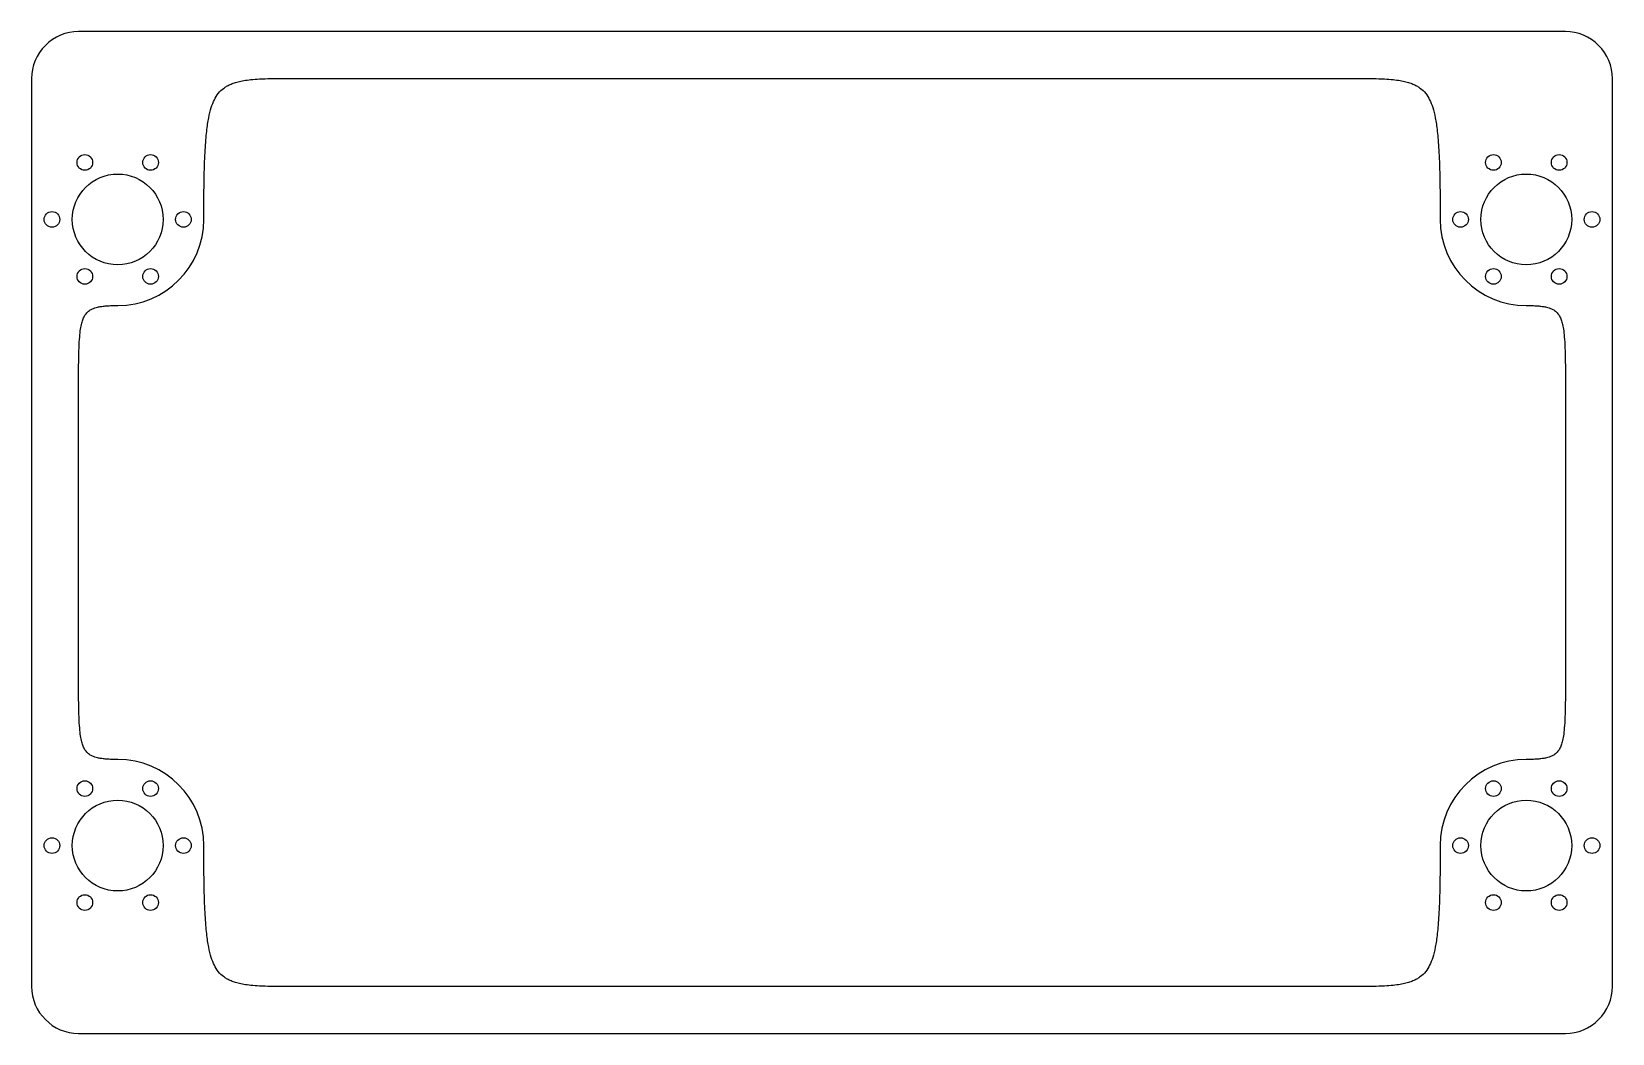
# Model space of a CAD drawing. Header units: millimetres. Extents: x -102 to 0, y -65 to 0.
import ezdxf

# ---------------------------------------------------------------- set-up
doc = ezdxf.new("R2010")
doc.units = ezdxf.units.MM
doc.layers.get('0').update_dxf_attribs({"linetype": 'CONTINUOUS'})

msp = doc.modelspace()

# ---------------------------------------------------------------- linework, layer by layer
for p, q in [((-86, -3.5), (-16, -3.5)), ((-98.5, -42.5), (-98.5, -22.5)), ((-3.5, -22.5), (-3.5, -42.5)), ((-16, -61.5), (-86, -61.5))]:
    msp.add_line(p, q)
msp.add_lwpolyline([(-0.5, -3.5, 0.414214), (-3.5, -0.5), (-98.5, -0.5, 0.414214), (-101.5, -3.5), (-101.5, -61.5, 0.414213), (-98.5, -64.5), (-3.5, -64.5, 0.414214), (-0.5, -61.5)], format="xyb", close=True)
for centre, radius in [((-98.1, -8.86), 0.5), ((-93.9, -8.86), 0.5), ((-8.1, -8.86), 0.5), ((-3.9, -8.86), 0.5), ((-96, -12.5), 2.9), ((-6, -12.5), 2.9), ((-100.2, -12.5), 0.5), ((-91.8, -12.5), 0.5), ((-10.2, -12.5), 0.5), ((-1.8, -12.5), 0.5), ((-98.1, -16.14), 0.5), ((-93.9, -16.14), 0.5), ((-8.1, -16.14), 0.5), ((-3.9, -16.14), 0.5), ((-98.1, -48.86), 0.5), ((-93.9, -48.86), 0.5), ((-8.1, -48.86), 0.5), ((-3.9, -48.86), 0.5), ((-96, -52.5), 2.9), ((-6, -52.5), 2.9), ((-100.2, -52.5), 0.5), ((-91.8, -52.5), 0.5), ((-10.2, -52.5), 0.5), ((-1.8, -52.5), 0.5), ((-98.1, -56.14), 0.5), ((-93.9, -56.14), 0.5), ((-8.1, -56.14), 0.5), ((-3.9, -56.14), 0.5)]:
    msp.add_circle(centre, radius)
for centre, start, end in [((-96, -12.5), 270, 360), ((-6, -12.5), 180, 270), ((-96, -52.5), 0, 90), ((-6, -52.5), 90, 180)]:
    msp.add_arc(centre, 5.5, start, end)
for points in [[(-90.5, -12.5), (-90.5, -3.5), (-86, -3.5)], [(-16, -3.5), (-11.5, -3.5), (-11.5, -12.5)], [(-98.5, -22.5), (-98.5, -18), (-96, -18)], [(-6, -18), (-3.5, -18), (-3.5, -22.5)], [(-96, -47), (-98.5, -47), (-98.5, -42.5)], [(-3.5, -42.5), (-3.5, -47), (-6, -47)], [(-86, -61.5), (-90.5, -61.5), (-90.5, -52.5)], [(-11.5, -52.5), (-11.5, -61.5), (-16, -61.5)]]:
    msp.add_rational_spline(points, [1, 2.33333333333, 1], degree=2)

doc.saveas('drawing.dxf')
